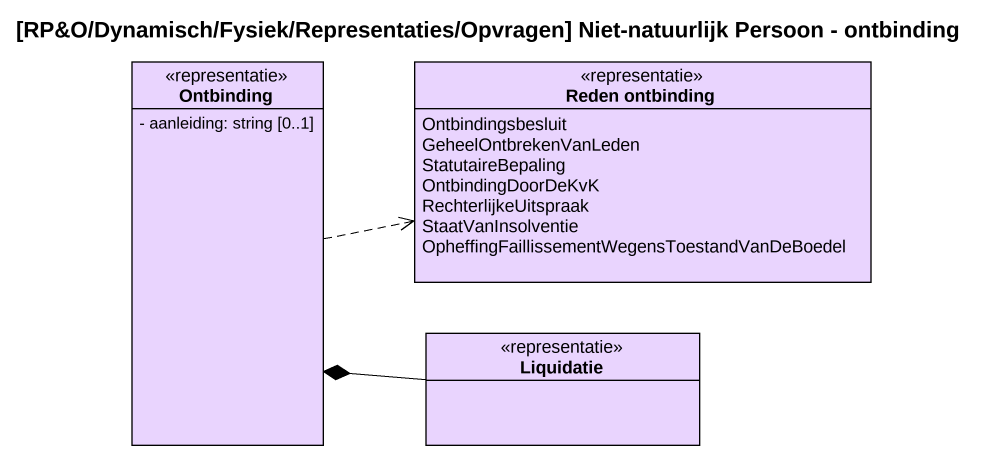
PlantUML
@startuml
title [RP&O/Dynamisch/Fysiek/Representaties/Opvragen] Niet-natuurlijk Persoon - ontbinding
hide circle
hide empty members
skinparam classAttributeIconSize 0
class Ontbinding <<representatie>> #E9D4FE {
  - aanleiding: string [0..1]
}
enum "Reden ontbinding" as Reden_ontbinding <<representatie>> #E9D4FE {
  Ontbindingsbesluit
  GeheelOntbrekenVanLeden
  StatutaireBepaling
  OntbindingDoorDeKvK
  RechterlijkeUitspraak
  StaatVanInsolventie
  OpheffingFaillissementWegensToestandVanDeBoedel
}
class Liquidatie <<representatie>> #E9D4FE
Ontbinding .right.> Reden_ontbinding
Liquidatie -left-* Ontbinding
@enduml
